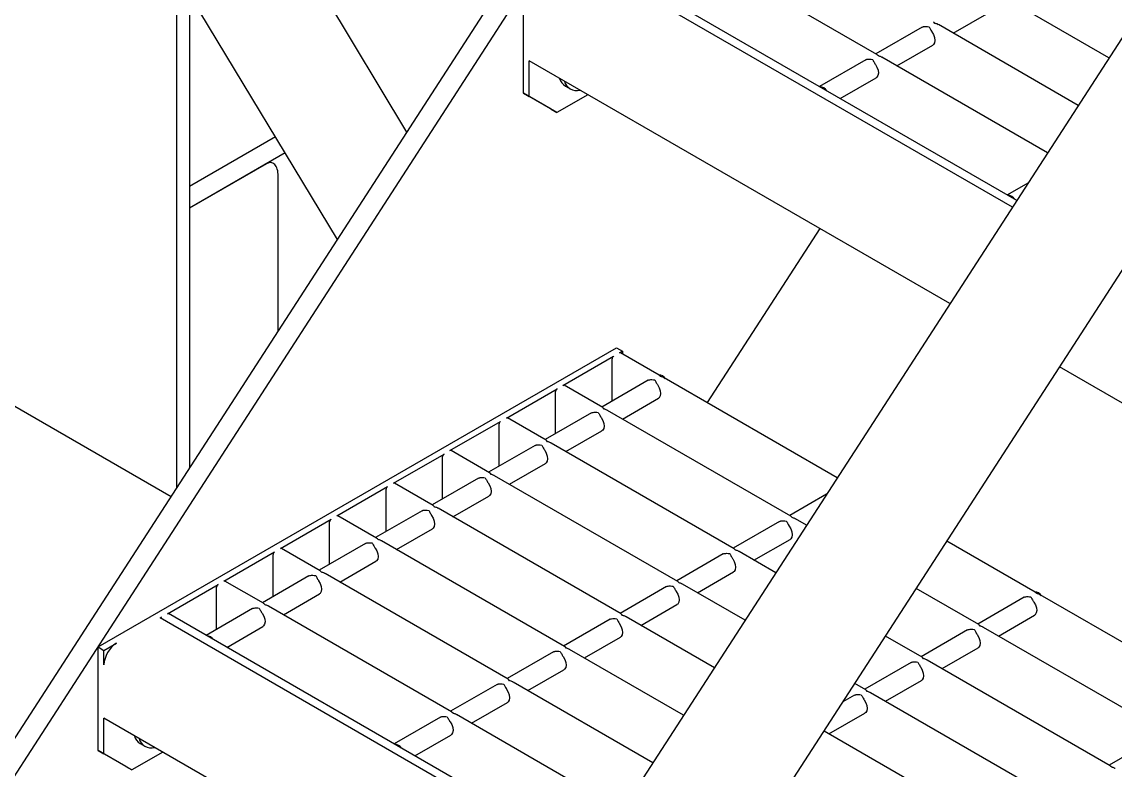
# Model space of a CAD drawing. Header units: millimetres. Extents: x 1293 to 41893, y 1011 to 26911.
# Drawn here: x 5986.6 to 6265.1, y 20306.4 to 20497.1 of the extents above; entities that cross this region are included whole.
import ezdxf

# ---------------------------------------------------------------- set-up
doc = ezdxf.new("R2010")
doc.units = ezdxf.units.MM
doc.header["$LTSCALE"] = 50
doc.layers.add('STRUC', color=4, linetype='Continuous')

msp = doc.modelspace()

# ---------------------------------------------------------------- linework, layer by layer
at = {"color": 7, "linetype": 'Continuous', "lineweight": 25}
for p, q in [((6656.3393373, 21095.240678), (5272.2882007, 18955.1529985)), ((5304.7024293, 18945.9606662), (6678.9282694, 21070.855991)), ((4900.8061688, 18638.3449715), (6218.2297565, 20675.4098706)), ((4905.2962968, 18635.7528758), (6222.7198846, 20672.8177748)), ((6240.0717258, 20451.587302), (6132.311162, 20513.7961513)), ((6204.4504745, 20488.7730818), (6157.8042957, 20515.7013477)), ((6238.9702586, 20449.8841594), (6130.1757134, 20512.6899134)), ((6026.0164488, 20509.6285396), (6026.0164488, 20378.2002366)), ((6114.3848405, 20478.9033355), (6114.3848405, 20505.3048217)), ((6029.3690777, 20504.0639675), (6029.3690777, 20383.3842357)), ((6263.5543467, 20487.8972809), (6234.4923831, 20504.6743954)), ((6223.8838637, 20494.1764942), (6233.0602696, 20499.4739205)), ((6255.7268064, 20475.7939546), (6220.095689, 20496.3633609)), ((6216.0179572, 20495.7457278), (6204.1950729, 20488.920522)), ((6216.0179572, 20495.7457278), (6216.2182343, 20495.8306755)), ((6209.4871697, 20485.8654596), (6218.6635755, 20491.1628859)), ((6247.8992661, 20463.6906283), (6205.698995, 20488.0523263)), ((6115.8839069, 20478.0379429), (6115.8839069, 20487.1559819)), ((6223.0607546, 20425.2841047), (6115.8839069, 20487.1559819)), ((6201.6212631, 20487.4346932), (6189.7983789, 20480.6094874)), ((6201.6212631, 20487.4346932), (6201.8215403, 20487.519641)), ((6195.0904756, 20477.554425), (6204.2668814, 20482.8518513)), ((6125.1236588, 20480.687704), (6126.3186692, 20479.9978391)), ((6114.3848405, 20478.9033355), (6115.8839069, 20478.0379429)), ((6121.4559083, 20474.8199679), (6114.3848405, 20478.9033355)), ((6122.9549747, 20473.9545753), (6115.8839069, 20478.0379429)), ((6130.8534332, 20478.5142583), (6122.9549747, 20473.9545753)), ((6121.4559083, 20474.8199679), (6122.9549747, 20473.9545753)), ((6051.2500288, 20467.7467571), (6029.3690777, 20455.1110467)), ((6053.6972936, 20463.6848756), (6029.3690777, 20449.6359299)), ((6048.9460361, 20460.9374674), (6029.3690777, 20449.6359299)), ((6051.9394548, 20418.2836586), (6051.9394548, 20457.7770342)), ((6242.906027, 20455.9698374), (6237.6930782, 20452.960466)), ((6189.9048948, 20444.4245752), (6161.2011444, 20400.0414299)), ((6006.0497964, 20337.7918686), (6138.1343969, 20414.0426854)), ((6138.1343969, 20414.0426854), (6139.6334632, 20413.1772928)), ((6138.8851086, 20412.7452769), (6139.6334632, 20413.1772928)), ((6139.6334632, 20413.1772928), (6139.6334632, 20412.4921872)), ((6124.4884145, 20404.4342423), (6137.3883992, 20411.881245)), ((6137.0142219, 20400.4634217), (6137.0142219, 20411.2331508)), ((6148.9975895, 20407.0863922), (6139.1496704, 20412.7714749)), ((6380.306297, 20334.5081853), (6250.9918944, 20409.159801)), ((6134.6008954, 20398.7753576), (6124.7529763, 20404.4604403)), ((6146.1683782, 20405.7480036), (6134.3454939, 20398.9227978)), ((6146.1683782, 20405.7480036), (6146.3686553, 20405.8329513)), ((6194.3570041, 20380.9009595), (6150.24611, 20406.3656366)), ((6110.0917204, 20396.1232077), (6122.9917051, 20403.5702104)), ((6122.6175278, 20392.1523871), (6122.6175278, 20402.9221162)), ((6139.6375907, 20395.8677354), (6148.8139965, 20401.1651617)), ((6120.2042014, 20390.464323), (6110.3562823, 20396.1494057)), ((6131.7716841, 20397.436969), (6119.9487998, 20390.6117632)), ((6131.7716841, 20397.436969), (6131.9719613, 20397.5219167)), ((6182.4955948, 20371.1263362), (6135.849416, 20398.0546021)), ((6095.6950264, 20387.8121731), (6108.5950111, 20395.2591758)), ((6108.2208337, 20383.8413525), (6108.2208337, 20394.6110816)), ((6125.2408966, 20387.5567008), (6134.4173024, 20392.8541271)), ((6105.8075073, 20382.1532885), (6095.9595882, 20387.8383712)), ((6117.3749901, 20389.1259345), (6105.5521058, 20382.3007286)), ((6117.3749901, 20389.1259345), (6117.5752672, 20389.2108822)), ((6168.0989007, 20362.8153017), (6121.4527219, 20389.7435675)), ((6081.2983323, 20379.5011386), (6094.198317, 20386.9481412)), ((6093.8241397, 20375.5303179), (6093.8241397, 20386.3000471)), ((6110.8442025, 20379.2456662), (6120.0206084, 20384.5430926)), ((6091.4108132, 20373.8422539), (6081.5628941, 20379.5273366)), ((6102.978296, 20380.8148999), (6091.1554117, 20373.9896941)), ((6102.978296, 20380.8148999), (6103.1785731, 20380.8998476)), ((6153.7022066, 20354.5042671), (6107.0560278, 20381.4325329)), ((6066.9016382, 20371.190104), (6079.801623, 20378.6371067)), ((6079.4274456, 20367.2192833), (6079.4274456, 20377.9890125)), ((6191.6403868, 20376.7003926), (6182.2401932, 20371.2737764)), ((6096.4475085, 20370.9346316), (6105.6239143, 20376.232058)), ((6077.0141192, 20365.5312193), (6067.1662001, 20371.216302)), ((6088.5816019, 20372.5038653), (6076.7587176, 20365.6786595)), ((6088.5816019, 20372.5038653), (6088.7818791, 20372.588813)), ((6139.3055126, 20346.1932325), (6092.6593338, 20373.1214983)), ((6052.5049442, 20362.8790694), (6065.4049289, 20370.3260721)), ((6065.0307515, 20358.9082488), (6065.0307515, 20369.6779779)), ((6179.6663834, 20369.7879476), (6167.8434992, 20362.9627418)), ((6179.6663834, 20369.7879476), (6179.8666606, 20369.8728954)), ((6186.5294638, 20368.7976332), (6183.7441153, 20370.4055807)), ((6082.0508144, 20362.6235971), (6091.2272202, 20367.9210234)), ((6062.6174251, 20357.2201847), (6052.769506, 20362.9052674)), ((6074.1849079, 20364.1928307), (6062.3620236, 20357.3676249)), ((6074.1849079, 20364.1928307), (6074.385185, 20364.2777784)), ((6124.9088185, 20337.8821979), (6078.2626397, 20364.8104637)), ((6173.1355959, 20359.9076794), (6182.3120018, 20365.2051057)), ((6244.7869881, 20351.7883494), (6222.288144, 20364.7766557)), ((6038.1082501, 20354.5680348), (6051.0082348, 20362.0150375)), ((6050.6340575, 20350.5972142), (6050.6340575, 20361.3669433)), ((6165.2696894, 20361.4769131), (6153.4468051, 20354.6517072)), ((6165.2696894, 20361.4769131), (6165.4699665, 20361.5618608)), ((6178.7019235, 20356.6943069), (6169.3474212, 20362.0945461)), ((6067.6541203, 20354.3125625), (6076.8305262, 20359.6099888)), ((6048.2207311, 20348.9091502), (6038.3728119, 20354.5942328)), ((6059.7882138, 20355.8817961), (6047.9653295, 20349.0565903)), ((6059.7882138, 20355.8817961), (6059.9884909, 20355.9667438)), ((6110.5121244, 20329.5711633), (6063.8659457, 20356.4994292)), ((6158.7389018, 20351.5966448), (6167.9153077, 20356.8940712)), ((6023.711556, 20346.2570003), (6036.6115408, 20353.7040029)), ((6036.2373634, 20342.2861796), (6036.2373634, 20353.0559088)), ((6150.8729953, 20353.1658785), (6139.050111, 20346.3406727)), ((6150.8729953, 20353.1658785), (6151.0732725, 20353.2508262)), ((6170.8743832, 20344.5909805), (6154.9507272, 20353.7835115)), ((6230.3902941, 20343.4773148), (6214.4606037, 20352.6733294)), ((6053.2574263, 20346.0015279), (6062.4338321, 20351.2989542)), ((6241.9577768, 20350.4499608), (6230.1348925, 20343.624755)), ((6241.9577768, 20350.4499608), (6242.158054, 20350.5349085)), ((6292.6816874, 20324.139328), (6246.0355087, 20351.0675939)), ((6131.7366817, 20284.0743489), (6023.9761179, 20346.2831983)), ((6045.3915197, 20347.5707616), (6033.5686355, 20340.7455557)), ((6045.3915197, 20347.5707616), (6045.5917969, 20347.6557093)), ((6096.1154304, 20321.2601288), (6049.4692516, 20348.1883946)), ((6144.3422078, 20343.2856102), (6153.5186136, 20348.5830366)), ((6021.8406694, 20345.1769604), (6022.2148467, 20345.3929683)), ((6130.6352145, 20282.3712063), (6021.8406694, 20345.1769604)), ((6136.4763012, 20344.8548439), (6124.653417, 20338.0296381)), ((6136.4763012, 20344.8548439), (6136.6765784, 20344.9397916)), ((6163.0468429, 20332.4876542), (6140.5540331, 20345.4724769)), ((6235.4269893, 20340.5696926), (6244.6033951, 20345.8671189)), ((6038.8607322, 20337.6904933), (6048.0371381, 20342.9879197)), ((6215.9936, 20335.1662803), (6206.6330634, 20340.5700031)), ((6227.5610828, 20342.1389263), (6215.7381985, 20335.3137204)), ((6227.5610828, 20342.1389263), (6227.7613599, 20342.223874)), ((6278.2849934, 20315.8282935), (6231.6388146, 20342.7565593)), ((6006.0497964, 20311.3903824), (6006.0497964, 20337.7918686)), ((6006.0497964, 20337.7918686), (6007.5488628, 20336.926476)), ((6007.5488628, 20336.926476), (6010.7694985, 20338.7857095)), ((6129.9455137, 20334.9745757), (6139.1219196, 20340.272002)), ((6007.5488628, 20333.2074048), (6007.5488628, 20336.926476)), ((6122.0796072, 20336.5438093), (6110.2567229, 20329.7186035)), ((6122.0796072, 20336.5438093), (6122.2798843, 20336.628757)), ((6155.2193026, 20320.3843279), (6126.157339, 20337.1614424)), ((6221.0302952, 20332.258658), (6230.2067011, 20337.5560844)), ((6213.1643887, 20333.8278917), (6201.3415044, 20327.0026859)), ((6213.1643887, 20333.8278917), (6213.3646658, 20333.9128394)), ((6263.8882993, 20307.5172589), (6217.2421205, 20334.4455247)), ((6115.5488196, 20326.6635411), (6124.7252255, 20331.9609674)), ((6107.6829131, 20328.2327748), (6095.8600288, 20321.4075689)), ((6107.6829131, 20328.2327748), (6107.8831903, 20328.3177225)), ((6147.3917623, 20308.2810015), (6111.760645, 20328.8504078)), ((6201.5969059, 20326.8552457), (6198.8055231, 20328.4666767)), ((6206.6336011, 20323.9476234), (6215.810007, 20329.2450498)), ((6198.7676946, 20325.5168571), (6195.7837493, 20323.7942621)), ((6198.7676946, 20325.5168571), (6198.9679718, 20325.6018048)), ((6249.4916053, 20299.2062243), (6202.8454265, 20326.1344901)), ((6101.1521256, 20318.3525065), (6110.3285314, 20323.6499329)), ((6192.2369071, 20315.6365889), (6201.4133129, 20320.9340152)), ((6007.5488628, 20310.5249898), (6007.5488628, 20319.6430289)), ((6114.7257105, 20257.7711517), (6007.5488628, 20319.6430289)), ((6093.286219, 20319.9217402), (6081.4633348, 20313.0965344)), ((6093.286219, 20319.9217402), (6093.4864962, 20320.0066879)), ((6139.564222, 20296.1776752), (6097.3639509, 20320.5393732)), ((6086.7554315, 20310.0414719), (6095.9318374, 20315.3388983)), ((6235.0949112, 20290.8951897), (6190.9779828, 20316.3633504)), ((6016.7886147, 20313.1747509), (6017.9836252, 20312.484886)), ((6275.4557821, 20314.4899049), (6263.6328978, 20307.6646991)), ((6006.0497964, 20311.3903824), (6007.5488628, 20310.5249898)), ((6013.1208642, 20307.3070148), (6006.0497964, 20311.3903824)), ((6014.6199306, 20306.4416222), (6007.5488628, 20310.5249898)), ((6022.5183891, 20311.0013053), (6014.6199306, 20306.4416222)), ((6013.1208642, 20307.3070148), (6014.6199306, 20306.4416222))]:
    msp.add_line(p, q, dxfattribs=at)
at = {"color": 7, "linetype": 'Continuous', "lineweight": 25, "flags": 128}
for points in [[(6218.4632984, 20494.5346277), (6218.8688205, 20493.8187186), (6219.126553, 20493.0675646), (6219.2115688, 20492.3538153), (6219.1156453, 20491.7465028), (6218.84806, 20491.3043648), (6218.6635755, 20491.1628859)], [(6204.0666043, 20486.2235931), (6204.4721264, 20485.5076841), (6204.729859, 20484.75653), (6204.8148748, 20484.0427808), (6204.7189512, 20483.4354682), (6204.4513659, 20482.9933302), (6204.2668814, 20482.8518513)], [(6148.6137194, 20404.5369034), (6149.0192415, 20403.8209944), (6149.276974, 20403.0698404), (6149.3619898, 20402.3560911), (6149.2660663, 20401.7487786), (6148.998481, 20401.3066406), (6148.8139965, 20401.1651617)], [(6134.2170253, 20396.2258689), (6134.6225474, 20395.5099598), (6134.88028, 20394.7588058), (6134.9652957, 20394.0450565), (6134.8693722, 20393.437744), (6134.6017869, 20392.995606), (6134.4173024, 20392.8541271)], [(6119.8203312, 20387.9148343), (6120.2258533, 20387.1989253), (6120.4835859, 20386.4477712), (6120.5686017, 20385.734022), (6120.4726782, 20385.1267095), (6120.2050929, 20384.6845714), (6120.0206084, 20384.5430926)], [(6105.4236372, 20379.6037997), (6105.8291593, 20378.8878907), (6106.0868918, 20378.1367367), (6106.1719076, 20377.4229874), (6106.0759841, 20376.8156749), (6105.8083988, 20376.3735369), (6105.6239143, 20376.232058)], [(6091.0269431, 20371.2927651), (6091.4324652, 20370.5768561), (6091.6901978, 20369.8257021), (6091.7752136, 20369.1119528), (6091.67929, 20368.5046403), (6091.4117047, 20368.0625023), (6091.2272202, 20367.9210234)], [(6182.1117246, 20368.5768475), (6182.5172467, 20367.8609384), (6182.7749793, 20367.1097844), (6182.8599951, 20366.3960352), (6182.7640716, 20365.7887226), (6182.4964862, 20365.3465846), (6182.3120018, 20365.2051057)], [(6076.630249, 20362.9817305), (6077.0357711, 20362.2658215), (6077.2935037, 20361.5146675), (6077.3785195, 20360.8009182), (6077.282596, 20360.1936057), (6077.0150107, 20359.7514677), (6076.8305262, 20359.6099888)], [(6167.7150305, 20360.2658129), (6168.1205526, 20359.5499039), (6168.3782852, 20358.7987499), (6168.463301, 20358.0850006), (6168.3673775, 20357.4776881), (6168.0997922, 20357.03555), (6167.9153077, 20356.8940712)], [(6062.233555, 20354.670696), (6062.6390771, 20353.9547869), (6062.8968096, 20353.2036329), (6062.9818254, 20352.4898837), (6062.8859019, 20351.8825711), (6062.6183166, 20351.4404331), (6062.4338321, 20351.2989542)], [(6153.3183365, 20351.9547783), (6153.7238586, 20351.2388693), (6153.9815911, 20350.4877153), (6154.0666069, 20349.773966), (6153.9706834, 20349.1666535), (6153.7030981, 20348.7245155), (6153.5186136, 20348.5830366)], [(6244.403118, 20349.2388607), (6244.8086401, 20348.5229516), (6245.0663727, 20347.7717976), (6245.1513884, 20347.0580484), (6245.0554649, 20346.4507358), (6244.7878796, 20346.0085978), (6244.6033951, 20345.8671189)], [(6047.8368609, 20346.3596614), (6048.242383, 20345.6437524), (6048.5001156, 20344.8925984), (6048.5851314, 20344.1788491), (6048.4892079, 20343.5715366), (6048.2216225, 20343.1293985), (6048.0371381, 20342.9879197)], [(6138.9216424, 20343.6437437), (6139.3271645, 20342.9278347), (6139.5848971, 20342.1766807), (6139.6699129, 20341.4629314), (6139.5739894, 20340.8556189), (6139.306404, 20340.4134809), (6139.1219196, 20340.272002)], [(6230.0064239, 20340.9278261), (6230.411946, 20340.2119171), (6230.6696786, 20339.460763), (6230.7546944, 20338.7470138), (6230.6587709, 20338.1397013), (6230.3911855, 20337.6975632), (6230.2067011, 20337.5560844)], [(6124.5249484, 20335.3327092), (6124.9304705, 20334.6168001), (6125.188203, 20333.8656461), (6125.2732188, 20333.1518968), (6125.1772953, 20332.5445843), (6124.90971, 20332.1024463), (6124.7252255, 20331.9609674)], [(6215.6097299, 20332.6167915), (6216.015252, 20331.9008825), (6216.2729845, 20331.1497285), (6216.3580003, 20330.4359792), (6216.2620768, 20329.8286667), (6215.9944915, 20329.3865287), (6215.810007, 20329.2450498)], [(6110.1282543, 20327.0216746), (6110.5337764, 20326.3057656), (6110.7915089, 20325.5546115), (6110.8765247, 20324.8408623), (6110.7806012, 20324.2335498), (6110.5130159, 20323.7914117), (6110.3285314, 20323.6499329)], [(6201.2130358, 20324.3057569), (6201.6185579, 20323.5898479), (6201.8762905, 20322.8386939), (6201.9613062, 20322.1249446), (6201.8653827, 20321.5176321), (6201.5977974, 20321.0754941), (6201.4133129, 20320.9340152)], [(6095.7315602, 20318.71064), (6096.1370823, 20317.994731), (6096.3948149, 20317.243577), (6096.4798307, 20316.5298277), (6096.3839072, 20315.9225152), (6096.1163218, 20315.4803772), (6095.9318374, 20315.3388983)]]:
    msp.add_lwpolyline(points, dxfattribs=at)
at = {"color": 7, "linetype": 'Continuous', "lineweight": 25}
for centre, radius, start, end in [((6126.9126492, 20483.578714), 3.3998528, 195.28401871, 238.20445507), ((6127.9500086, 20482.823708), 3.2287492, 194.940714641, 285.064661891), ((6189.6915449, 20478.1286101), 2.4244652, 35.264662608, 84.740713925), ((6237.5862442, 20450.4795887), 2.4244652, 35.264662608, 84.740713925), ((6139.0401121, 20412.5289105), 0.2661588, 65.692880953, 125.617577474), ((6137.8266071, 20411.1961828), 0.8132259, 122.60547834, 177.394521514), ((6124.643418, 20404.2178759), 0.2661588, 65.692880954, 125.617577475), ((6148.635354, 20404.752955), 2.4244652, 35.264662608, 84.740713925), ((6123.429913, 20402.8851482), 0.8132259, 122.60547834, 177.394521515), ((6110.246724, 20395.9068414), 0.2661588, 65.692880953, 125.617577475), ((6109.0332189, 20394.5741136), 0.8132259, 122.60547834, 177.394521515), ((6095.8500299, 20387.5958068), 0.2661588, 65.692880951, 125.617577477), ((6094.6365249, 20386.263079), 0.8132259, 122.605478339, 177.394521515), ((6081.4533358, 20379.2847722), 0.2661588, 65.692880953, 125.617577475), ((6080.2398308, 20377.9520445), 0.8132259, 122.60547834, 177.394521515), ((6067.0566418, 20370.9737376), 0.2661588, 65.692880952, 125.617577477), ((6065.8431367, 20369.6410099), 0.8132259, 122.60547834, 177.394521515), ((6052.6599477, 20362.662703), 0.2661588, 65.692880953, 125.617577475), ((6051.4464427, 20361.3299753), 0.8132259, 122.605478339, 177.394521515), ((6038.2632536, 20354.3516685), 0.2661588, 65.692880953, 125.617577475), ((6037.0497486, 20353.0189407), 0.8132259, 122.60547834, 177.394521515), ((6244.4247527, 20349.4549123), 2.4244652, 35.264662608, 84.740713925), ((6023.8665596, 20346.0406339), 0.2661588, 65.692880954, 125.617577474), ((6022.6188657, 20344.745262), 0.7633838, 121.954628522, 151.143200172), ((6033.4618015, 20338.2646784), 2.4244652, 35.264662608, 84.740713925), ((6014.5412604, 20332.8892119), 6.9996336, 122.60547834, 177.394521514), ((6018.5776052, 20316.065761), 3.3998528, 195.28401871, 238.20445507), ((6019.6149645, 20315.3107549), 3.2287492, 194.940714642, 285.064661891), ((6081.3565008, 20310.615657), 2.4244652, 35.264662608, 84.740713925)]:
    msp.add_arc(centre, radius, start, end, dxfattribs=at)
msp.add_ellipse((6048.9460361, 20456.0489703), major_axis=(1.3758734, 5.1357933), ratio=0.5176380889, start_param=5.1899706781, end_param=6.7607670049, dxfattribs=at)
for points, knots in [([(6219.211653, 20496.6947777), (6219.2106542, 20496.6962864), (6219.0944209, 20496.8718604), (6218.96841, 20496.9726821), (6218.843482, 20497.0726375)], [0, 0, 0, 0, 0.0085933525, 1, 1, 1, 1]), ([(6220.0840581, 20496.3466167), (6220.0330418, 20496.3827593), (6219.7738262, 20496.5664013), (6219.4565278, 20496.6405095), (6219.2142681, 20496.6941981), (6219.211653, 20496.6947777)], [0, 0, 0, 0, 0.1951000565, 0.9913114514, 1, 1, 1, 1]), ([(6216.2182343, 20495.8306755), (6216.2826494, 20495.8468336), (6216.4938997, 20495.8998242), (6217.0099935, 20495.9368481), (6217.4700188, 20495.884563), (6217.7123281, 20495.8313205), (6217.7149437, 20495.8307458)], [0, 0, 0, 0, 0.1723614537, 0.5652622384, 0.9953071929, 1, 1, 1, 1]), ([(6217.7149437, 20495.8307458), (6217.7159427, 20495.8292338), (6217.8409999, 20495.6399772), (6218.0271422, 20495.2880617), (6218.2861535, 20494.80427), (6218.4194232, 20494.6014125), (6218.4632984, 20494.5346277)], [0, 0, 0, 0, 0.0046971273, 0.5879730073, 0.8643521995, 1, 1, 1, 1]), ([(6204.814959, 20488.3837431), (6204.8139601, 20488.3852519), (6204.6977268, 20488.5608258), (6204.571716, 20488.6616476), (6204.446788, 20488.7616029)], [0, 0, 0, 0, 0.0085933525, 1, 1, 1, 1]), ([(6205.687364, 20488.0355821), (6205.6363478, 20488.0717247), (6205.3771321, 20488.2553667), (6205.0598337, 20488.3294749), (6204.8175741, 20488.3831635), (6204.814959, 20488.3837431)], [0, 0, 0, 0, 0.1951000565, 0.9913114514, 1, 1, 1, 1]), ([(6201.8215403, 20487.519641), (6201.8859553, 20487.535799), (6202.0972056, 20487.5887897), (6202.6132994, 20487.6258135), (6203.0733247, 20487.5735285), (6203.315634, 20487.5202859), (6203.3182496, 20487.5197112)], [0, 0, 0, 0, 0.1723614537, 0.5652622384, 0.9953071929, 1, 1, 1, 1]), ([(6203.3182496, 20487.5197112), (6203.3192487, 20487.5181993), (6203.4443058, 20487.3289426), (6203.6304481, 20486.9770271), (6203.8894594, 20486.4932354), (6204.0227292, 20486.2903779), (6204.0666043, 20486.2235931)], [0, 0, 0, 0, 0.0046971273, 0.5879730073, 0.8643521995, 1, 1, 1, 1]), ([(6146.3686553, 20405.8329513), (6146.4330704, 20405.8491094), (6146.6443207, 20405.9021), (6147.1604145, 20405.9391238), (6147.6204398, 20405.8868388), (6147.8627491, 20405.8335963), (6147.8653647, 20405.8330215)], [0, 0, 0, 0, 0.1723614537, 0.5652622383, 0.9953071929, 1, 1, 1, 1]), ([(6147.8653647, 20405.8330215), (6147.8663637, 20405.8315096), (6147.9914209, 20405.6422529), (6148.1775632, 20405.2903375), (6148.4365745, 20404.8065458), (6148.5698442, 20404.6036883), (6148.6137194, 20404.5369034)], [0, 0, 0, 0, 0.0046971273, 0.5879730072, 0.8643521995, 1, 1, 1, 1]), ([(6149.362074, 20406.6970535), (6149.3610752, 20406.6985622), (6149.2448419, 20406.8741362), (6149.118831, 20406.9749579), (6148.993903, 20407.0749133)], [0, 0, 0, 0, 0.0085933525, 1, 1, 1, 1]), ([(6150.2344791, 20406.3488925), (6150.1834628, 20406.3850351), (6149.9242472, 20406.5686771), (6149.6069488, 20406.6427852), (6149.3646891, 20406.6964739), (6149.362074, 20406.6970535)], [0, 0, 0, 0, 0.1951000564, 0.9913114514, 1, 1, 1, 1]), ([(6131.9719613, 20397.5219167), (6132.0363763, 20397.5380748), (6132.2476266, 20397.5910654), (6132.7637204, 20397.6280893), (6133.2237457, 20397.5758042), (6133.466055, 20397.5225617), (6133.4686706, 20397.521987)], [0, 0, 0, 0, 0.1723614537, 0.5652622383, 0.9953071929, 1, 1, 1, 1]), ([(6133.4686706, 20397.521987), (6133.4696697, 20397.520475), (6133.5947268, 20397.3312184), (6133.7808691, 20396.9793029), (6134.0398804, 20396.4955112), (6134.1731502, 20396.2926537), (6134.2170253, 20396.2258689)], [0, 0, 0, 0, 0.00469712726, 0.58797300721, 0.8643521995, 1, 1, 1, 1]), ([(6134.96538, 20398.3860189), (6134.9643811, 20398.3875276), (6134.8481478, 20398.5631016), (6134.722137, 20398.6639234), (6134.597209, 20398.7638787)], [0, 0, 0, 0, 0.0085933525, 1, 1, 1, 1]), ([(6135.837785, 20398.0378579), (6135.7867688, 20398.0740005), (6135.5275531, 20398.2576425), (6135.2102547, 20398.3317507), (6134.9679951, 20398.3854393), (6134.96538, 20398.3860189)], [0, 0, 0, 0, 0.1951000564, 0.9913114514, 1, 1, 1, 1]), ([(6117.5752672, 20389.2108822), (6117.6396823, 20389.2270402), (6117.8509326, 20389.2800309), (6118.3670264, 20389.3170547), (6118.8270516, 20389.2647697), (6119.0693609, 20389.2115271), (6119.0719766, 20389.2109524)], [0, 0, 0, 0, 0.1723614537, 0.5652622383, 0.9953071929, 1, 1, 1, 1]), ([(6119.0719766, 20389.2109524), (6119.0729756, 20389.2094405), (6119.1980327, 20389.0201838), (6119.3841751, 20388.6682683), (6119.6431864, 20388.1844766), (6119.7764561, 20387.9816192), (6119.8203312, 20387.9148343)], [0, 0, 0, 0, 0.00469712726, 0.5879730072, 0.8643521995, 1, 1, 1, 1]), ([(6120.5686859, 20390.0749843), (6120.5676871, 20390.0764931), (6120.4514538, 20390.252067), (6120.3254429, 20390.3528888), (6120.2005149, 20390.4528441)], [0, 0, 0, 0, 0.0085933525, 1, 1, 1, 1]), ([(6121.4410909, 20389.7268233), (6121.3900747, 20389.7629659), (6121.130859, 20389.9466079), (6120.8135606, 20390.0207161), (6120.571301, 20390.0744048), (6120.5686859, 20390.0749843)], [0, 0, 0, 0, 0.1951000564, 0.9913114514, 1, 1, 1, 1]), ([(6103.1785731, 20380.8998476), (6103.2429882, 20380.9160056), (6103.4542385, 20380.9689963), (6103.9703323, 20381.0060201), (6104.4303576, 20380.9537351), (6104.6726669, 20380.9004925), (6104.6752825, 20380.8999178)], [0, 0, 0, 0, 0.1723614537, 0.5652622383, 0.9953071929, 1, 1, 1, 1]), ([(6104.6752825, 20380.8999178), (6104.6762815, 20380.8984059), (6104.8013387, 20380.7091492), (6104.987481, 20380.3572337), (6105.2464923, 20379.873442), (6105.379762, 20379.6705846), (6105.4236372, 20379.6037997)], [0, 0, 0, 0, 0.0046971273, 0.5879730072, 0.8643521995, 1, 1, 1, 1]), ([(6106.1719918, 20381.7639497), (6106.170993, 20381.7654585), (6106.0547597, 20381.9410324), (6105.9287488, 20382.0418542), (6105.8038208, 20382.1418096)], [0, 0, 0, 0, 0.0085933525, 1, 1, 1, 1]), ([(6107.0443969, 20381.4157888), (6106.9933806, 20381.4519314), (6106.734165, 20381.6355733), (6106.4168666, 20381.7096815), (6106.1746069, 20381.7633702), (6106.1719918, 20381.7639497)], [0, 0, 0, 0, 0.1951000564, 0.9913114514, 1, 1, 1, 1]), ([(6091.7752978, 20373.4529151), (6091.7742989, 20373.4544239), (6091.6580656, 20373.6299979), (6091.5320548, 20373.7308196), (6091.4071268, 20373.830775)], [0, 0, 0, 0, 0.0085933525, 1, 1, 1, 1]), ([(6088.7818791, 20372.588813), (6088.8462941, 20372.6049711), (6089.0575444, 20372.6579617), (6089.5736382, 20372.6949855), (6090.0336635, 20372.6427005), (6090.2759728, 20372.589458), (6090.2785884, 20372.5888832)], [0, 0, 0, 0, 0.1723614537, 0.5652622383, 0.9953071929, 1, 1, 1, 1]), ([(6090.2785884, 20372.5888832), (6090.2795875, 20372.5873713), (6090.4046446, 20372.3981146), (6090.5907869, 20372.0461992), (6090.8497982, 20371.5624075), (6090.983068, 20371.35955), (6091.0269431, 20371.2927651)], [0, 0, 0, 0, 0.0046971273, 0.5879730072, 0.8643521995, 1, 1, 1, 1]), ([(6092.6477028, 20373.1047542), (6092.5966866, 20373.1408968), (6092.3374709, 20373.3245387), (6092.0201725, 20373.3986469), (6091.7779129, 20373.4523356), (6091.7752978, 20373.4529151)], [0, 0, 0, 0, 0.1951000564, 0.9913114514, 1, 1, 1, 1]), ([(6182.8600793, 20370.7369975), (6182.8590805, 20370.7385063), (6182.7428471, 20370.9140802), (6182.6168363, 20371.014902), (6182.4919083, 20371.1148573)], [0, 0, 0, 0, 0.0085933525, 1, 1, 1, 1]), ([(6179.8666606, 20369.8728954), (6179.9310757, 20369.8890534), (6180.142326, 20369.9420441), (6180.6584198, 20369.9790679), (6181.118445, 20369.9267829), (6181.3607543, 20369.8735403), (6181.3633699, 20369.8729656)], [0, 0, 0, 0, 0.1723614537, 0.5652622384, 0.9953071929, 1, 1, 1, 1]), ([(6181.3633699, 20369.8729656), (6181.364369, 20369.8714537), (6181.4894261, 20369.682197), (6181.6755684, 20369.3302815), (6181.9345797, 20368.8464898), (6182.0678495, 20368.6436323), (6182.1117246, 20368.5768475)], [0, 0, 0, 0, 0.0046971273, 0.5879730073, 0.8643521995, 1, 1, 1, 1]), ([(6183.7324843, 20370.3888365), (6183.6814681, 20370.4249791), (6183.4222524, 20370.6086211), (6183.104954, 20370.6827293), (6182.8626944, 20370.7364179), (6182.8600793, 20370.7369975)], [0, 0, 0, 0, 0.1951000565, 0.9913114514, 1, 1, 1, 1]), ([(6077.3786037, 20365.1418806), (6077.3776049, 20365.1433893), (6077.2613716, 20365.3189633), (6077.1353607, 20365.419785), (6077.0104327, 20365.5197404)], [0, 0, 0, 0, 0.0085933525, 1, 1, 1, 1]), ([(6074.385185, 20364.2777784), (6074.4496001, 20364.2939365), (6074.6608504, 20364.3469271), (6075.1769442, 20364.3839509), (6075.6369694, 20364.3316659), (6075.8792787, 20364.2784234), (6075.8818944, 20364.2778486)], [0, 0, 0, 0, 0.1723614537, 0.5652622383, 0.9953071929, 1, 1, 1, 1]), ([(6075.8818944, 20364.2778486), (6075.8828934, 20364.2763367), (6076.0079505, 20364.0870801), (6076.1940929, 20363.7351646), (6076.4531042, 20363.2513729), (6076.5863739, 20363.0485154), (6076.630249, 20362.9817305)], [0, 0, 0, 0, 0.0046971273, 0.5879730072, 0.8643521995, 1, 1, 1, 1]), ([(6078.2510087, 20364.7937196), (6078.1999925, 20364.8298622), (6077.9407768, 20365.0135042), (6077.6234784, 20365.0876123), (6077.3812188, 20365.141301), (6077.3786037, 20365.1418806)], [0, 0, 0, 0, 0.1951000564, 0.9913114514, 1, 1, 1, 1]), ([(6168.4633852, 20362.4259629), (6168.4623864, 20362.4274717), (6168.3461531, 20362.6030456), (6168.2201422, 20362.7038674), (6168.0952142, 20362.8038228)], [0, 0, 0, 0, 0.0085933525, 1, 1, 1, 1]), ([(6165.4699665, 20361.5618608), (6165.5343816, 20361.5780188), (6165.7456319, 20361.6310095), (6166.2617257, 20361.6680333), (6166.7217509, 20361.6157483), (6166.9640602, 20361.5625057), (6166.9666759, 20361.561931)], [0, 0, 0, 0, 0.1723614537, 0.5652622384, 0.9953071929, 1, 1, 1, 1]), ([(6166.9666759, 20361.561931), (6166.9676749, 20361.5604191), (6167.092732, 20361.3711624), (6167.2788744, 20361.0192469), (6167.5378857, 20360.5354552), (6167.6711554, 20360.3325978), (6167.7150305, 20360.2658129)], [0, 0, 0, 0, 0.0046971273, 0.5879730073, 0.8643521995, 1, 1, 1, 1]), ([(6169.3357903, 20362.077802), (6169.284774, 20362.1139445), (6169.0255583, 20362.2975865), (6168.7082599, 20362.3716947), (6168.4660003, 20362.4253834), (6168.4633852, 20362.4259629)], [0, 0, 0, 0, 0.19510005647, 0.99131145138, 1, 1, 1, 1]), ([(6062.9819097, 20356.830846), (6062.9809108, 20356.8323548), (6062.8646775, 20357.0079287), (6062.7386666, 20357.1087505), (6062.6137386, 20357.2087058)], [0, 0, 0, 0, 0.0085933525, 1, 1, 1, 1]), ([(6059.9884909, 20355.9667438), (6060.052906, 20355.9829019), (6060.2641563, 20356.0358925), (6060.7802501, 20356.0729164), (6061.2402754, 20356.0206313), (6061.4825847, 20355.9673888), (6061.4852003, 20355.9668141)], [0, 0, 0, 0, 0.1723614537, 0.5652622383, 0.9953071929, 1, 1, 1, 1]), ([(6061.4852003, 20355.9668141), (6061.4861993, 20355.9653022), (6061.6112565, 20355.7760455), (6061.7973988, 20355.42413), (6062.0564101, 20354.9403383), (6062.1896798, 20354.7374808), (6062.233555, 20354.670696)], [0, 0, 0, 0, 0.0046971273, 0.5879730072, 0.8643521995, 1, 1, 1, 1]), ([(6063.8543147, 20356.482685), (6063.8032984, 20356.5188276), (6063.5440828, 20356.7024696), (6063.2267844, 20356.7765778), (6062.9845247, 20356.8302664), (6062.9819097, 20356.830846)], [0, 0, 0, 0, 0.1951000564, 0.9913114514, 1, 1, 1, 1]), ([(6154.0666912, 20354.1149283), (6154.0656923, 20354.1164371), (6153.949459, 20354.292011), (6153.8234481, 20354.3928328), (6153.6985201, 20354.4927882)], [0, 0, 0, 0, 0.0085933525, 1, 1, 1, 1]), ([(6151.0732725, 20353.2508262), (6151.1376875, 20353.2669843), (6151.3489378, 20353.3199749), (6151.8650316, 20353.3569987), (6152.3250569, 20353.3047137), (6152.5673662, 20353.2514711), (6152.5699818, 20353.2508964)], [0, 0, 0, 0, 0.1723614537, 0.5652622384, 0.9953071929, 1, 1, 1, 1]), ([(6152.5699818, 20353.2508964), (6152.5709808, 20353.2493845), (6152.696038, 20353.0601278), (6152.8821803, 20352.7082124), (6153.1411916, 20352.2244206), (6153.2744613, 20352.0215632), (6153.3183365, 20351.9547783)], [0, 0, 0, 0, 0.0046971273, 0.5879730073, 0.8643521995, 1, 1, 1, 1]), ([(6154.9390962, 20353.7667674), (6154.8880799, 20353.80291), (6154.6288643, 20353.9865519), (6154.3115659, 20354.0606601), (6154.0693062, 20354.1143488), (6154.0666912, 20354.1149283)], [0, 0, 0, 0, 0.1951000565, 0.9913114514, 1, 1, 1, 1]), ([(6245.1514727, 20351.3990107), (6245.1504738, 20351.4005194), (6245.0342405, 20351.5760934), (6244.9082297, 20351.6769152), (6244.7833016, 20351.7768705)], [0, 0, 0, 0, 0.0085933525, 1, 1, 1, 1]), ([(6048.5852156, 20348.5198114), (6048.5842168, 20348.5213202), (6048.4679834, 20348.6968941), (6048.3419726, 20348.7977159), (6048.2170446, 20348.8976713)], [0, 0, 0, 0, 0.0085933525, 1, 1, 1, 1]), ([(6242.158054, 20350.5349085), (6242.222469, 20350.5510666), (6242.4337193, 20350.6040572), (6242.9498131, 20350.6410811), (6243.4098384, 20350.588796), (6243.6521477, 20350.5355535), (6243.6547633, 20350.5349788)], [0, 0, 0, 0, 0.1723614537, 0.5652622384, 0.9953071929, 1, 1, 1, 1]), ([(6243.6547633, 20350.5349788), (6243.6557624, 20350.5334669), (6243.7808195, 20350.3442102), (6243.9669618, 20349.9922947), (6244.2259731, 20349.508503), (6244.3592428, 20349.3056455), (6244.403118, 20349.2388607)], [0, 0, 0, 0, 0.0046971273, 0.5879730074, 0.8643521995, 1, 1, 1, 1]), ([(6246.0238777, 20351.0508497), (6245.9728615, 20351.0869923), (6245.7136458, 20351.2706343), (6245.3963474, 20351.3447425), (6245.1540878, 20351.3984311), (6245.1514727, 20351.3990107)], [0, 0, 0, 0, 0.1951000565, 0.9913114514, 1, 1, 1, 1]), ([(6045.5917969, 20347.6557093), (6045.656212, 20347.6718673), (6045.8674623, 20347.724858), (6046.383556, 20347.7618818), (6046.8435813, 20347.7095968), (6047.0858906, 20347.6563542), (6047.0885062, 20347.6557795)], [0, 0, 0, 0, 0.1723614537, 0.5652622383, 0.9953071929, 1, 1, 1, 1]), ([(6047.0885062, 20347.6557795), (6047.0895053, 20347.6542676), (6047.2145624, 20347.4650109), (6047.4007047, 20347.1130954), (6047.659716, 20346.6293037), (6047.7929858, 20346.4264463), (6047.8368609, 20346.3596614)], [0, 0, 0, 0, 0.0046971273, 0.5879730072, 0.8643521995, 1, 1, 1, 1]), ([(6049.4576206, 20348.1716505), (6049.4066044, 20348.207793), (6049.1473887, 20348.391435), (6048.8300903, 20348.4655432), (6048.5878307, 20348.5192319), (6048.5852156, 20348.5198114)], [0, 0, 0, 0, 0.1951000564, 0.9913114514, 1, 1, 1, 1]), ([(6139.6699971, 20345.8038938), (6139.6689983, 20345.8054025), (6139.5527649, 20345.9809765), (6139.4267541, 20346.0817982), (6139.3018261, 20346.1817536)], [0, 0, 0, 0, 0.0085933525, 1, 1, 1, 1]), ([(6136.6765784, 20344.9397916), (6136.7409935, 20344.9559497), (6136.9522438, 20345.0089403), (6137.4683376, 20345.0459641), (6137.9283628, 20344.9936791), (6138.1706721, 20344.9404366), (6138.1732877, 20344.9398618)], [0, 0, 0, 0, 0.1723614537, 0.5652622384, 0.9953071929, 1, 1, 1, 1]), ([(6138.1732877, 20344.9398618), (6138.1742868, 20344.9383499), (6138.2993439, 20344.7490932), (6138.4854862, 20344.3971778), (6138.7444975, 20343.9133861), (6138.8777673, 20343.7105286), (6138.9216424, 20343.6437437)], [0, 0, 0, 0, 0.0046971273, 0.5879730073, 0.8643521995, 1, 1, 1, 1]), ([(6140.5424021, 20345.4557328), (6140.4913859, 20345.4918754), (6140.2321702, 20345.6755174), (6139.9148718, 20345.7496255), (6139.6726122, 20345.8033142), (6139.6699971, 20345.8038938)], [0, 0, 0, 0, 0.1951000565, 0.9913114514, 1, 1, 1, 1]), ([(6230.7547786, 20343.0879761), (6230.7537798, 20343.0894849), (6230.6375465, 20343.2650588), (6230.5115356, 20343.3658806), (6230.3866076, 20343.4658359)], [0, 0, 0, 0, 0.0085933525, 1, 1, 1, 1]), ([(6227.7613599, 20342.223874), (6227.825775, 20342.240032), (6228.0370253, 20342.2930227), (6228.5531191, 20342.3300465), (6229.0131443, 20342.2777615), (6229.2554536, 20342.2245189), (6229.2580692, 20342.2239442)], [0, 0, 0, 0, 0.1723614537, 0.5652622384, 0.9953071929, 1, 1, 1, 1]), ([(6229.2580692, 20342.2239442), (6229.2590683, 20342.2224323), (6229.3841254, 20342.0331756), (6229.5702677, 20341.6812601), (6229.8292791, 20341.1974684), (6229.9625488, 20340.994611), (6230.0064239, 20340.9278261)], [0, 0, 0, 0, 0.0046971273, 0.5879730074, 0.8643521995, 1, 1, 1, 1]), ([(6231.6271836, 20342.7398152), (6231.5761674, 20342.7759577), (6231.3169517, 20342.9595997), (6230.9996533, 20343.0337079), (6230.7573937, 20343.0873966), (6230.7547786, 20343.0879761)], [0, 0, 0, 0, 0.1951000565, 0.9913114514, 1, 1, 1, 1]), ([(6125.273303, 20337.4928592), (6125.2723042, 20337.4943679), (6125.1560709, 20337.6699419), (6125.03006, 20337.7707637), (6124.905132, 20337.870719)], [0, 0, 0, 0, 0.0085933525, 1, 1, 1, 1]), ([(6122.2798843, 20336.628757), (6122.3442994, 20336.6449151), (6122.5555497, 20336.6979057), (6123.0716435, 20336.7349296), (6123.5316687, 20336.6826445), (6123.773978, 20336.629402), (6123.7765937, 20336.6288273)], [0, 0, 0, 0, 0.1723614537, 0.5652622384, 0.9953071929, 1, 1, 1, 1]), ([(6123.7765937, 20336.6288273), (6123.7775927, 20336.6273153), (6123.9026498, 20336.4380587), (6124.0887922, 20336.0861432), (6124.3478035, 20335.6023515), (6124.4810732, 20335.399494), (6124.5249484, 20335.3327092)], [0, 0, 0, 0, 0.0046971273, 0.5879730073, 0.8643521995, 1, 1, 1, 1]), ([(6126.1457081, 20337.1446982), (6126.0946918, 20337.1808408), (6125.8354762, 20337.3644828), (6125.5181778, 20337.438591), (6125.2759181, 20337.4922796), (6125.273303, 20337.4928592)], [0, 0, 0, 0, 0.1951000565, 0.9913114514, 1, 1, 1, 1]), ([(6216.3580845, 20334.7769415), (6216.3570857, 20334.7784503), (6216.2408524, 20334.9540242), (6216.1148415, 20335.054846), (6215.9899135, 20335.1548014)], [0, 0, 0, 0, 0.0085933525, 1, 1, 1, 1]), ([(6213.3646658, 20333.9128394), (6213.4290809, 20333.9289974), (6213.6403312, 20333.9819881), (6214.156425, 20334.0190119), (6214.6164503, 20333.9667269), (6214.8587596, 20333.9134843), (6214.8613752, 20333.9129096)], [0, 0, 0, 0, 0.1723614537, 0.5652622384, 0.9953071929, 1, 1, 1, 1]), ([(6214.8613752, 20333.9129096), (6214.8623742, 20333.9113977), (6214.9874314, 20333.722141), (6215.1735737, 20333.3702255), (6215.432585, 20332.8864338), (6215.5658547, 20332.6835764), (6215.6097299, 20332.6167915)], [0, 0, 0, 0, 0.0046971273, 0.5879730074, 0.8643521995, 1, 1, 1, 1]), ([(6217.2304896, 20334.4287806), (6217.1794733, 20334.4649232), (6216.9202577, 20334.6485651), (6216.6029593, 20334.7226733), (6216.3606996, 20334.776362), (6216.3580845, 20334.7769415)], [0, 0, 0, 0, 0.1951000565, 0.9913114514, 1, 1, 1, 1]), ([(6110.876609, 20329.1818246), (6110.8756101, 20329.1833334), (6110.7593768, 20329.3589073), (6110.633366, 20329.4597291), (6110.5084379, 20329.5596844)], [0, 0, 0, 0, 0.0085933525, 1, 1, 1, 1]), ([(6107.8831903, 20328.3177225), (6107.9476053, 20328.3338805), (6108.1588556, 20328.3868712), (6108.6749494, 20328.423895), (6109.1349747, 20328.37161), (6109.377284, 20328.3183674), (6109.3798996, 20328.3177927)], [0, 0, 0, 0, 0.1723614537, 0.5652622384, 0.9953071929, 1, 1, 1, 1]), ([(6109.3798996, 20328.3177927), (6109.3808987, 20328.3162808), (6109.5059558, 20328.1270241), (6109.6920981, 20327.7751086), (6109.9511094, 20327.2913169), (6110.0843791, 20327.0884594), (6110.1282543, 20327.0216746)], [0, 0, 0, 0, 0.0046971273, 0.5879730073, 0.8643521995, 1, 1, 1, 1]), ([(6111.749014, 20328.8336636), (6111.6979977, 20328.8698062), (6111.4387821, 20329.0534482), (6111.1214837, 20329.1275564), (6110.8792241, 20329.1812451), (6110.876609, 20329.1818246)], [0, 0, 0, 0, 0.1951000565, 0.9913114514, 1, 1, 1, 1]), ([(6201.9613905, 20326.4659069), (6201.9603916, 20326.4674157), (6201.8441583, 20326.6429897), (6201.7181475, 20326.7438114), (6201.5932195, 20326.8437668)], [0, 0, 0, 0, 0.0085933525, 1, 1, 1, 1]), ([(6202.8337955, 20326.117746), (6202.7827793, 20326.1538886), (6202.5235636, 20326.3375306), (6202.2062652, 20326.4116387), (6201.9640056, 20326.4653274), (6201.9613905, 20326.4659069)], [0, 0, 0, 0, 0.1951000565, 0.9913114514, 1, 1, 1, 1]), ([(6198.9679718, 20325.6018048), (6199.0323868, 20325.6179629), (6199.2436371, 20325.6709535), (6199.7597309, 20325.7079773), (6200.2197562, 20325.6556923), (6200.4620655, 20325.6024498), (6200.4646811, 20325.601875)], [0, 0, 0, 0, 0.1723614537, 0.5652622384, 0.9953071929, 1, 1, 1, 1]), ([(6200.4646811, 20325.601875), (6200.4656802, 20325.6003631), (6200.5907373, 20325.4111064), (6200.7768796, 20325.059191), (6201.0358909, 20324.5753993), (6201.1691606, 20324.3725418), (6201.2130358, 20324.3057569)], [0, 0, 0, 0, 0.0046971273, 0.5879730074, 0.8643521995, 1, 1, 1, 1]), ([(6096.4799149, 20320.87079), (6096.4789161, 20320.8722988), (6096.3626828, 20321.0478727), (6096.2366719, 20321.1486945), (6096.1117439, 20321.2486499)], [0, 0, 0, 0, 0.0085933525, 1, 1, 1, 1]), ([(6093.4864962, 20320.0066879), (6093.5509113, 20320.0228459), (6093.7621616, 20320.0758366), (6094.2782554, 20320.1128604), (6094.7382806, 20320.0605754), (6094.9805899, 20320.0073328), (6094.9832055, 20320.0067581)], [0, 0, 0, 0, 0.1723614537, 0.5652622384, 0.9953071929, 1, 1, 1, 1]), ([(6094.9832055, 20320.0067581), (6094.9842046, 20320.0052462), (6095.1092617, 20319.8159895), (6095.295404, 20319.464074), (6095.5544154, 20318.9802823), (6095.6876851, 20318.7774249), (6095.7315602, 20318.71064)], [0, 0, 0, 0, 0.0046971273, 0.5879730073, 0.8643521995, 1, 1, 1, 1]), ([(6097.3523199, 20320.5226291), (6097.3013037, 20320.5587717), (6097.042088, 20320.7424136), (6096.7247896, 20320.8165218), (6096.48253, 20320.8702105), (6096.4799149, 20320.87079)], [0, 0, 0, 0, 0.1951000565, 0.9913114514, 1, 1, 1, 1]), ([(6264.2527838, 20307.1279201), (6264.251785, 20307.1294289), (6264.1355517, 20307.3050028), (6264.0095408, 20307.4058246), (6263.8846128, 20307.50578)], [0, 0, 0, 0, 0.0085933525, 1, 1, 1, 1]), ([(6265.1251889, 20306.7797592), (6265.0741726, 20306.8159018), (6264.814957, 20306.9995437), (6264.4976586, 20307.0736519), (6264.2553989, 20307.1273406), (6264.2527838, 20307.1279201)], [0, 0, 0, 0, 0.1951000566, 0.9913114514, 1, 1, 1, 1])]:
    msp.add_open_spline(points, degree=3, knots=knots, dxfattribs=at)
at = {"layer": 'STRUC', "linetype": 'Continuous', "lineweight": 25}
for p, q in [((6084.7447962, 20469.0088848), (6026.0268207, 20566.4668549)), ((6067.0107653, 20441.5876572), (6008.2927897, 20539.0456274)), ((6024.6414806, 20376.0741934), (5935.9919271, 20427.2504912))]:
    msp.add_line(p, q, dxfattribs=at)

doc.saveas('drawing.dxf')
